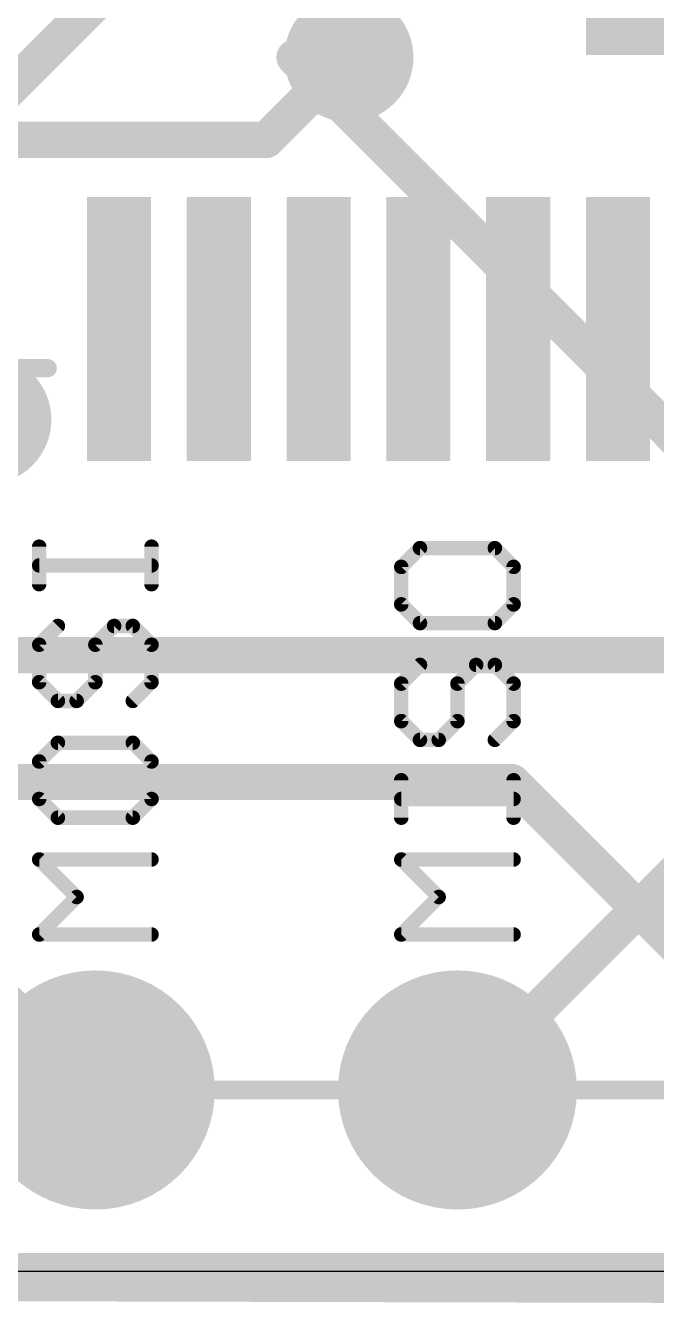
# Model space of a CAD drawing. Extents: x -9.1 to 62.5, y -8.5 to 33.
# Drawn here: x 33.8 to 38.23, y -0.25 to 8.73 of the extents above; entities that cross this region are included whole.
import ezdxf

# ---------------------------------------------------------------- set-up
doc = ezdxf.new("R2010")
doc.units = 0
for name, color, linetype in [('1', 12, 'CONTINUOUS'), ('16', 132, 'CONTINUOUS'), ('17', 110, 'CONTINUOUS'), ('18', 110, 'CONTINUOUS'), ('20', 53, 'CONTINUOUS'), ('21', 40, 'CONTINUOUS'), ('47', 253, 'CONTINUOUS')]:
    doc.layers.add(name, color=color, linetype=linetype)

# ---------------------------------------------------------------- blocks, each defined once
blk = doc.blocks.new('ROUNDP')
at = {"const_width": 0.5}
blk.add_lwpolyline([(0, -0.25, 1), (0, 0.25, 1), (0, -0.25)], format="xyb", dxfattribs=at)
blk = doc.blocks.new('RECT')
blk.add_solid([(-0.5, -0.5), (0.5, -0.5), (-0.5, 0.5), (0.5, 0.5)])
blk = doc.blocks.new('ROUNDV')
at = {"const_width": 0.5}
blk.add_lwpolyline([(0, -0.25, 1), (0, 0.25, 1), (0, -0.25)], format="xyb", dxfattribs=at)

msp = doc.modelspace()

# ---------------------------------------------------------------- linework, layer by layer
at = {"layer": '1', "const_width": 0.254}
for points in [[(36.068, 8.509), (35.489, 7.93)], [(35.489, 7.93), (32.831, 7.93)], [(40.132, 4.572), (36.83, 1.27)], [(34.29, 1.27), (34.798, 1.27)], [(0, 0), (50.927, -0.127)]]:
    msp.add_lwpolyline(points, dxfattribs=at)
at = {"layer": '1', "const_width": 0.127}
for points in [[(36.1129, 8.4641, 1), (36.0231, 8.5539)], [(35.4441, 7.9749, 1), (35.5339, 7.8851)], [(35.489, 7.8665, 1), (35.489, 7.9935)], [(34.29, 1.3335, 1), (34.29, 1.2065)], [(34.798, 1.2065, 1), (34.798, 1.3335)], [(36.7851, 1.3149, 1), (36.8749, 1.2251)]]:
    msp.add_lwpolyline(points, format="xyb", dxfattribs=at)
at = {"layer": '16', "const_width": 0.254}
for points in [[(33.528, 8.128), (36.322, 10.922)], [(36.068, 8.509), (35.687, 8.509)], [(35.687, 8.509), (41.529, 2.667)], [(32.131, 4.318), (38.862, 4.318)], [(32.512, 3.429), (37.211, 3.429)], [(37.211, 3.429), (39.37, 1.27)], [(33.02, 2.54), (34.29, 1.27)], [(50.927, 0), (0, 0)]]:
    msp.add_lwpolyline(points, dxfattribs=at)
at = {"layer": '16', "const_width": 0.127}
for points in [[(35.687, 8.5725, 1), (35.687, 8.4455)], [(35.7319, 8.5539, 1), (35.6421, 8.4641)], [(36.068, 8.4455, 1), (36.068, 8.5725)], [(37.2559, 3.4739, 1), (37.1661, 3.3841)], [(37.211, 3.3655, 1), (37.211, 3.4925)], [(34.2451, 1.2251, 1), (34.3349, 1.3149)]]:
    msp.add_lwpolyline(points, format="xyb", dxfattribs=at)
at = {"layer": '20'}
msp.add_line((2.54, 0), (48.26, 0), dxfattribs=at)
at = {"layer": '21'}
for points, const_width in [([(32.556, 6.33), (33.956, 6.33)], 0.127), ([(33.8956, 4.8158), (33.8956, 5.0785)], 0.1016), ([(34.6837, 4.8158), (34.6837, 5.0785)], 0.1016), ([(36.567, 5.0683), (36.4356, 4.937)], 0.1016), ([(37.0924, 5.0683), (36.567, 5.0683)], 0.1016), ([(37.2237, 4.937), (37.0924, 5.0683)], 0.1016), ([(34.6837, 4.9472), (33.8956, 4.9472)], 0.1016), ([(36.4356, 4.937), (36.4356, 4.6743)], 0.1016), ([(37.2237, 4.6743), (37.2237, 4.937)], 0.1016), ([(36.4356, 4.6743), (36.567, 4.5429)], 0.1016), ([(37.0924, 4.5429), (37.2237, 4.6743)], 0.1016), ([(36.567, 4.5429), (37.0924, 4.5429)], 0.1016), ([(34.027, 4.5226), (33.8956, 4.3913)], 0.1016), ([(34.2897, 4.3913), (34.421, 4.5226)], 0.1016), ([(34.421, 4.5226), (34.5524, 4.5226)], 0.1016), ([(34.5524, 4.5226), (34.6837, 4.3913)], 0.1016), ([(33.8956, 4.3913), (33.8956, 4.1286)], 0.1016), ([(34.2897, 4.1286), (34.2897, 4.3913)], 0.1016), ([(34.6837, 4.3913), (34.6837, 4.1286)], 0.1016), ([(36.567, 4.2498), (36.4356, 4.1184)], 0.1016), ([(36.8297, 4.1184), (36.961, 4.2498)], 0.1016), ([(36.961, 4.2498), (37.0924, 4.2498)], 0.1016), ([(37.0924, 4.2498), (37.2237, 4.1184)], 0.1016), ([(33.8956, 4.1286), (34.027, 3.9972)], 0.1016), ([(34.1583, 3.9972), (34.2897, 4.1286)], 0.1016), ([(34.6837, 4.1286), (34.5524, 3.9972)], 0.1016), ([(36.4356, 4.1184), (36.4356, 3.8557)], 0.1016), ([(36.8297, 3.8557), (36.8297, 4.1184)], 0.1016), ([(37.2237, 4.1184), (37.2237, 3.8557)], 0.1016), ([(34.027, 3.9972), (34.1583, 3.9972)], 0.1016), ([(36.4356, 3.8557), (36.567, 3.7244)], 0.1016), ([(36.6983, 3.7244), (36.8297, 3.8557)], 0.1016), ([(37.2237, 3.8557), (37.0924, 3.7244)], 0.1016), ([(36.567, 3.7244), (36.6983, 3.7244)], 0.1016), ([(34.027, 3.704), (33.8956, 3.5727)], 0.1016), ([(34.5524, 3.704), (34.027, 3.704)], 0.1016), ([(34.6837, 3.5727), (34.5524, 3.704)], 0.1016), ([(33.8956, 3.5727), (33.8956, 3.31)], 0.1016), ([(34.6837, 3.31), (34.6837, 3.5727)], 0.1016), ([(36.4356, 3.1787), (36.4356, 3.4413)], 0.1016), ([(37.2237, 3.1787), (37.2237, 3.4413)], 0.1016), ([(33.8956, 3.31), (34.027, 3.1787)], 0.1016), ([(34.5524, 3.1787), (34.6837, 3.31)], 0.1016), ([(37.2237, 3.31), (36.4356, 3.31)], 0.1016), ([(34.027, 3.1787), (34.5524, 3.1787)], 0.1016), ([(34.1583, 2.6228), (33.8956, 2.8855)], 0.1016), ([(33.8956, 2.8855), (34.6837, 2.8855)], 0.1016), ([(36.6983, 2.6228), (36.4356, 2.8855)], 0.1016), ([(36.4356, 2.8855), (37.2237, 2.8855)], 0.1016), ([(33.8956, 2.3601), (34.1583, 2.6228)], 0.1016), ([(36.4356, 2.3601), (36.6983, 2.6228)], 0.1016), ([(34.6837, 2.3601), (33.8956, 2.3601)], 0.1016), ([(37.2237, 2.3601), (36.4356, 2.3601)], 0.1016)]:
    msp.add_lwpolyline(points, dxfattribs=dict(at, const_width=const_width))
for points, const_width in [([(33.956, 6.2983, 1), (33.956, 6.3617)], 0.0635), ([(33.921, 5.0785, 1), (33.8702, 5.0785)], 0.0508), ([(34.7091, 5.0785, 1), (34.6583, 5.0785)], 0.0508), ([(36.567, 5.0937, 1), (36.567, 5.0429)], 0.0508), ([(36.5849, 5.0504, 1), (36.549, 5.0863)], 0.0508), ([(37.1103, 5.0863, 1), (37.0744, 5.0504)], 0.0508), ([(37.0924, 5.0429, 1), (37.0924, 5.0937)], 0.0508), ([(33.8956, 4.9726, 1), (33.8956, 4.9218)], 0.0508), ([(34.6837, 4.9218, 1), (34.6837, 4.9726)], 0.0508), ([(36.461, 4.937, 1), (36.4102, 4.937)], 0.0508), ([(36.4177, 4.9549, 1), (36.4536, 4.919)], 0.0508), ([(37.2491, 4.937, 1), (37.1983, 4.937)], 0.0508), ([(37.2057, 4.919, 1), (37.2417, 4.9549)], 0.0508), ([(33.8702, 4.8158, 1), (33.921, 4.8158)], 0.0508), ([(34.6583, 4.8158, 1), (34.7091, 4.8158)], 0.0508), ([(36.4536, 4.6923, 1), (36.4177, 4.6563)], 0.0508), ([(36.4102, 4.6743, 1), (36.461, 4.6743)], 0.0508), ([(37.1983, 4.6743, 1), (37.2491, 4.6743)], 0.0508), ([(37.2417, 4.6563, 1), (37.2057, 4.6923)], 0.0508), ([(36.567, 4.5683, 1), (36.567, 4.5175)], 0.0508), ([(36.549, 4.525, 1), (36.5849, 4.5609)], 0.0508), ([(37.0744, 4.5609, 1), (37.1103, 4.525)], 0.0508), ([(37.0924, 4.5175, 1), (37.0924, 4.5683)], 0.0508), ([(34.0449, 4.5046, 1), (34.009, 4.5406)], 0.0508), ([(34.421, 4.548, 1), (34.421, 4.4972)], 0.0508), ([(34.439, 4.5046, 1), (34.403, 4.5406)], 0.0508), ([(34.5703, 4.5406, 1), (34.5344, 4.5046)], 0.0508), ([(34.5524, 4.4972, 1), (34.5524, 4.548)], 0.0508), ([(33.921, 4.3913, 1), (33.8702, 4.3913)], 0.0508), ([(33.8777, 4.4092, 1), (33.9136, 4.3733)], 0.0508), ([(34.3151, 4.3913, 1), (34.2643, 4.3913)], 0.0508), ([(34.2717, 4.4092, 1), (34.3076, 4.3733)], 0.0508), ([(34.7091, 4.3913, 1), (34.6583, 4.3913)], 0.0508), ([(34.6657, 4.3733, 1), (34.7017, 4.4092)], 0.0508), ([(36.5849, 4.2318, 1), (36.549, 4.2677)], 0.0508), ([(36.961, 4.2752, 1), (36.961, 4.2244)], 0.0508), ([(36.979, 4.2318, 1), (36.943, 4.2677)], 0.0508), ([(37.1103, 4.2677, 1), (37.0744, 4.2318)], 0.0508), ([(37.0924, 4.2244, 1), (37.0924, 4.2752)], 0.0508), ([(33.8702, 4.1286, 1), (33.921, 4.1286)], 0.0508), ([(33.9136, 4.1465, 1), (33.8777, 4.1106)], 0.0508), ([(34.2643, 4.1286, 1), (34.3151, 4.1286)], 0.0508), ([(34.3076, 4.1106, 1), (34.2717, 4.1465)], 0.0508), ([(34.6583, 4.1286, 1), (34.7091, 4.1286)], 0.0508), ([(34.7017, 4.1106, 1), (34.6657, 4.1465)], 0.0508), ([(36.461, 4.1184, 1), (36.4102, 4.1184)], 0.0508), ([(36.4177, 4.1364, 1), (36.4536, 4.1004)], 0.0508), ([(36.8117, 4.1364, 1), (36.8476, 4.1004)], 0.0508), ([(36.8551, 4.1184, 1), (36.8043, 4.1184)], 0.0508), ([(37.2491, 4.1184, 1), (37.1983, 4.1184)], 0.0508), ([(37.2057, 4.1004, 1), (37.2417, 4.1364)], 0.0508), ([(34.027, 4.0226, 1), (34.027, 3.9718)], 0.0508), ([(34.1583, 3.9718, 1), (34.1583, 4.0226)], 0.0508), ([(34.009, 3.9793, 1), (34.0449, 4.0152)], 0.0508), ([(34.1404, 4.0152, 1), (34.1763, 3.9793)], 0.0508), ([(34.5344, 4.0152, 1), (34.5703, 3.9793)], 0.0508), ([(36.4102, 3.8557, 1), (36.461, 3.8557)], 0.0508), ([(36.4536, 3.8737, 1), (36.4177, 3.8378)], 0.0508), ([(36.8043, 3.8557, 1), (36.8551, 3.8557)], 0.0508), ([(36.8476, 3.8378, 1), (36.8117, 3.8737)], 0.0508), ([(37.1983, 3.8557, 1), (37.2491, 3.8557)], 0.0508), ([(37.2417, 3.8378, 1), (37.2057, 3.8737)], 0.0508), ([(36.567, 3.7498, 1), (36.567, 3.699)], 0.0508), ([(36.6983, 3.699, 1), (36.6983, 3.7498)], 0.0508), ([(34.027, 3.7294, 1), (34.027, 3.6786)], 0.0508), ([(34.0449, 3.6861, 1), (34.009, 3.722)], 0.0508), ([(34.5703, 3.722, 1), (34.5344, 3.6861)], 0.0508), ([(34.5524, 3.6786, 1), (34.5524, 3.7294)], 0.0508), ([(36.549, 3.7064, 1), (36.5849, 3.7423)], 0.0508), ([(36.6804, 3.7423, 1), (36.7163, 3.7064)], 0.0508), ([(37.0744, 3.7423, 1), (37.1103, 3.7064)], 0.0508), ([(33.921, 3.5727, 1), (33.8702, 3.5727)], 0.0508), ([(33.8777, 3.5906, 1), (33.9136, 3.5547)], 0.0508), ([(34.7091, 3.5727, 1), (34.6583, 3.5727)], 0.0508), ([(34.6657, 3.5547, 1), (34.7017, 3.5906)], 0.0508), ([(36.461, 3.4413, 1), (36.4102, 3.4413)], 0.0508), ([(37.2491, 3.4413, 1), (37.1983, 3.4413)], 0.0508), ([(33.9136, 3.328, 1), (33.8777, 3.292)], 0.0508), ([(33.8702, 3.31, 1), (33.921, 3.31)], 0.0508), ([(34.6583, 3.31, 1), (34.7091, 3.31)], 0.0508), ([(34.7017, 3.292, 1), (34.6657, 3.328)], 0.0508), ([(36.4356, 3.3354, 1), (36.4356, 3.2846)], 0.0508), ([(37.2237, 3.2846, 1), (37.2237, 3.3354)], 0.0508), ([(34.027, 3.2041, 1), (34.027, 3.1533)], 0.0508), ([(34.009, 3.1607, 1), (34.0449, 3.1966)], 0.0508), ([(34.5344, 3.1966, 1), (34.5703, 3.1607)], 0.0508), ([(34.5524, 3.1533, 1), (34.5524, 3.2041)], 0.0508), ([(36.4102, 3.1787, 1), (36.461, 3.1787)], 0.0508), ([(37.1983, 3.1787, 1), (37.2491, 3.1787)], 0.0508), ([(33.8956, 2.9109, 1), (33.8956, 2.8601)], 0.0508), ([(33.9136, 2.9034, 1), (33.8777, 2.8675)], 0.0508), ([(34.6837, 2.8601, 1), (34.6837, 2.9109)], 0.0508), ([(36.4356, 2.9109, 1), (36.4356, 2.8601)], 0.0508), ([(36.4536, 2.9034, 1), (36.4177, 2.8675)], 0.0508), ([(37.2237, 2.8601, 1), (37.2237, 2.9109)], 0.0508), ([(34.1763, 2.6048, 1), (34.1404, 2.6407)], 0.0508), ([(34.1404, 2.6048, 1), (34.1763, 2.6407)], 0.0508), ([(36.7163, 2.6048, 1), (36.6804, 2.6407)], 0.0508), ([(36.6804, 2.6048, 1), (36.7163, 2.6407)], 0.0508), ([(33.8956, 2.3855, 1), (33.8956, 2.3347)], 0.0508), ([(33.8777, 2.378, 1), (33.9136, 2.3421)], 0.0508), ([(34.6837, 2.3347, 1), (34.6837, 2.3855)], 0.0508), ([(36.4356, 2.3855, 1), (36.4356, 2.3347)], 0.0508), ([(36.4177, 2.378, 1), (36.4536, 2.3421)], 0.0508), ([(37.2237, 2.3347, 1), (37.2237, 2.3855)], 0.0508)]:
    msp.add_lwpolyline(points, format="xyb", dxfattribs=dict(at, const_width=const_width))
at = {"layer": '47', "const_width": 0.13}
msp.add_lwpolyline([(25.4, 1.27), (62.402, 1.27)], dxfattribs=at)

# ---------------------------------------------------------------- block references
at = {"layer": '1', "xscale": 1.85, "yscale": 0.45, "rotation": 270}
for p in [(34.456, 6.605), (35.156, 6.605), (35.856, 6.605), (36.556, 6.605), (37.256, 6.605), (37.956, 6.605)]:
    msp.add_blockref('RECT', p, dxfattribs=at)
at = {"layer": '16', "xscale": 1.5, "yscale": 2, "rotation": 180}
msp.add_blockref('RECT', (38.481, 9.525), dxfattribs=at)
at = {"layer": '17', "xscale": 1.6764, "yscale": 1.6764, "rotation": 270}
for p in [(34.29, 1.27), (34.29, 1.27), (36.83, 1.27), (36.83, 1.27)]:
    msp.add_blockref('ROUNDP', p, dxfattribs=at)
at = {"layer": '18', "xscale": 0.9064, "yscale": 0.9064}
for p in [(36.068, 8.509), (36.068, 8.509), (33.528, 5.969), (33.528, 5.969)]:
    msp.add_blockref('ROUNDV', p, dxfattribs=at)

doc.saveas('drawing.dxf')
